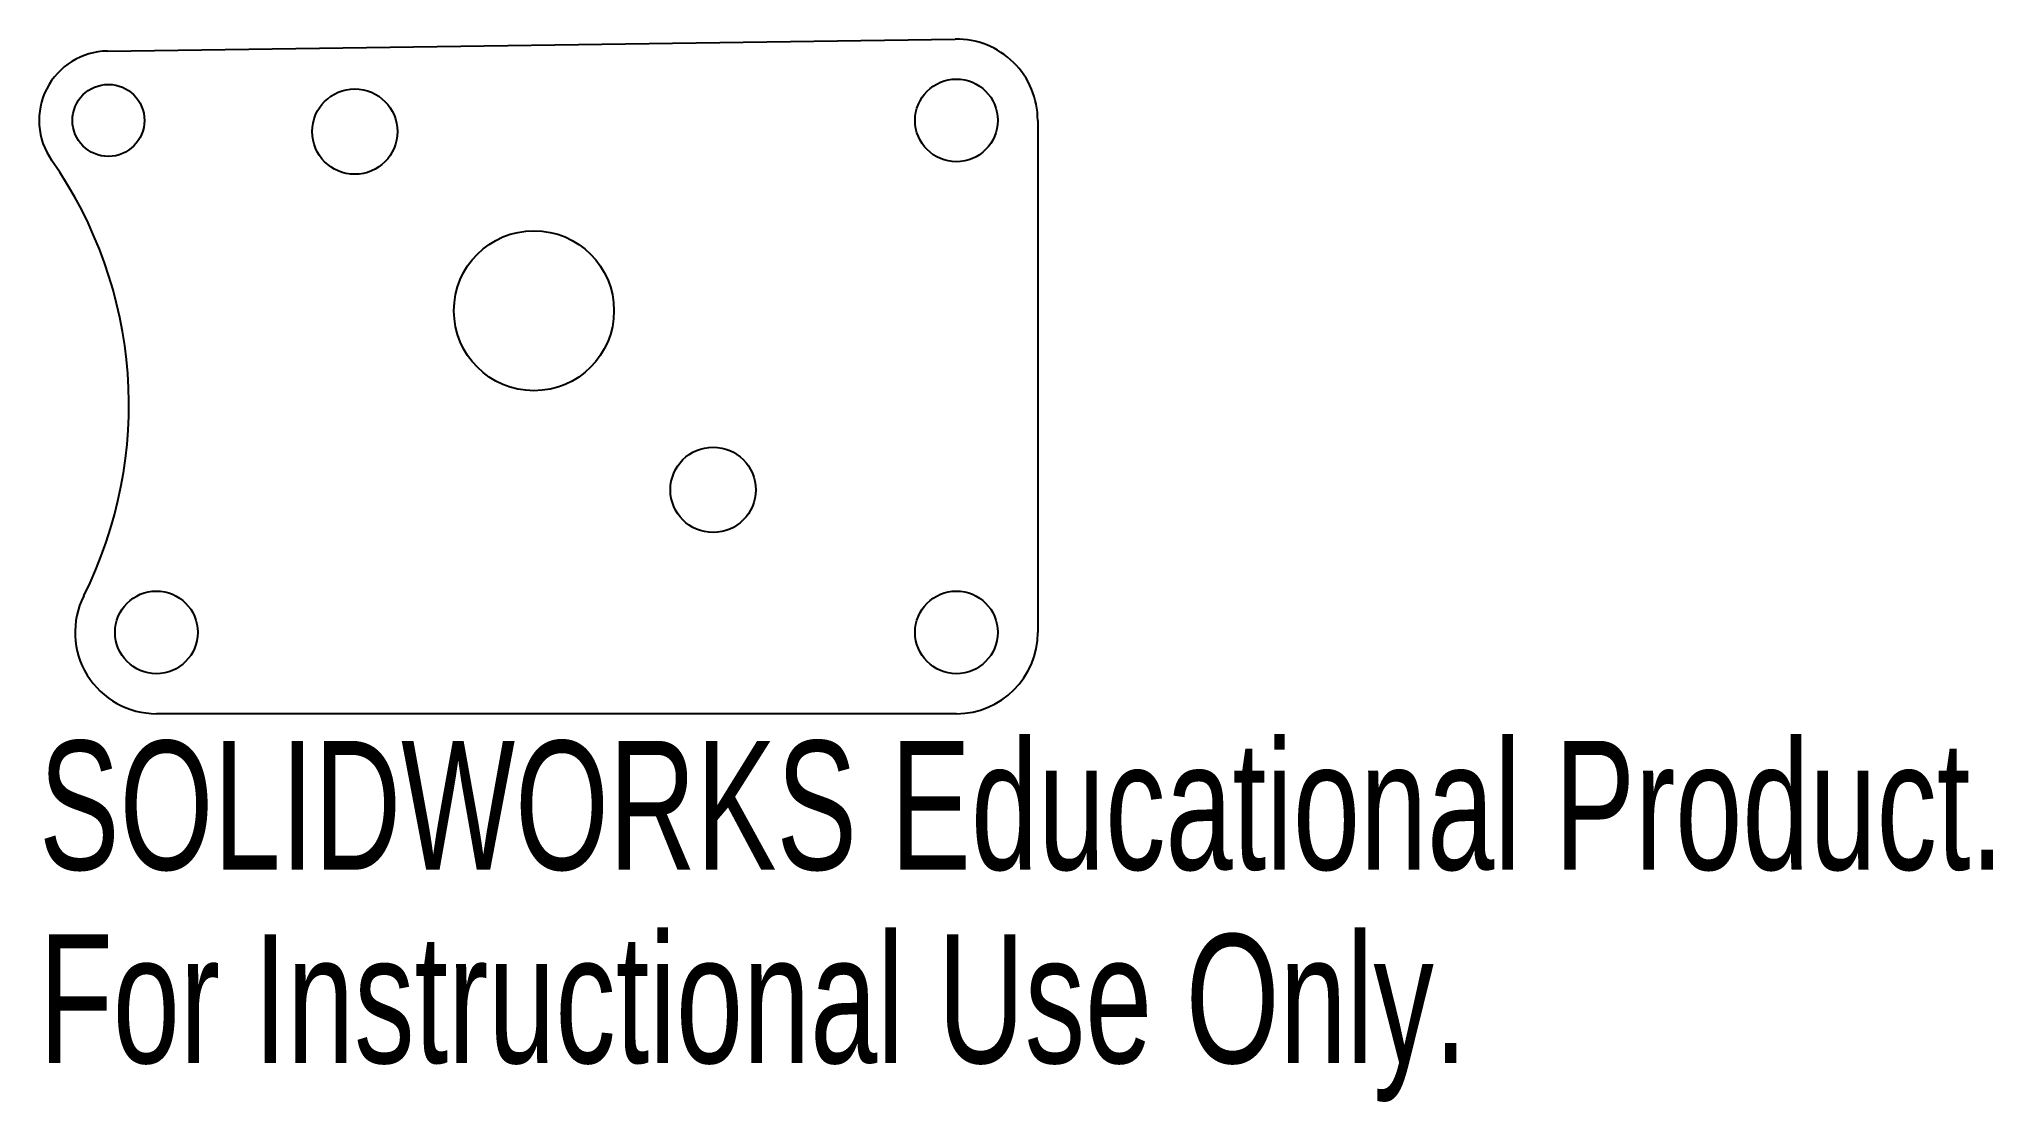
# Model space of a CAD drawing. Header units: millimetres. Extents: x -64.9 to 8.4, y -43 to -3.1.
import ezdxf

# ---------------------------------------------------------------- set-up
doc = ezdxf.new("R2010")
doc.units = ezdxf.units.MM
doc.styles.add('SLDTEXTSTYLE0', font='TXT', dxfattribs={"width": 0.7})

msp = doc.modelspace()

# ---------------------------------------------------------------- linework, layer by layer
at = {"color": 7, "linetype": 'Continuous', "lineweight": 25}
for p, q in [((-62.337, -3.551), (-30.543, -3.101)), ((-27.45, -6.151), (-27.45, -25.351)), ((-30.5, -28.401), (-60.5, -28.401))]:
    msp.add_line(p, q, dxfattribs=at)
for centre, radius in [((-62.3, -6.151), 1.35), ((-53.06, -6.571), 1.6), ((-30.5, -6.151), 1.55), ((-46.342, -13.288), 3), ((-39.625, -20.006), 1.6), ((-60.5, -25.351), 1.55), ((-30.5, -25.351), 1.55)]:
    msp.add_circle(centre, radius, dxfattribs=at)
for centre, radius, start, end in [((-62.3, -6.151), 2.6, 90.81082, 215.01072), ((-30.5, -6.151), 3.05, 0, 90.81082), ((-77.534, -16.822), 16, 333.40398, 35.01072), ((-60.5, -25.351), 3.05, 153.40398, 270), ((-30.5, -25.351), 3.05, 270, 0)]:
    msp.add_arc(centre, radius, start, end, dxfattribs=at)

# ---------------------------------------------------------------- texts
at = {"color": 7, "linetype": 'Continuous', "char_height": 4.83362, "attachment_point": 1, "style": 'SLDTEXTSTYLE0'}
for s, insert in [('SOLIDWORKS Educational Product.', (-64.9, -29.42)), ('For Instructional Use Only.', (-64.9, -36.671))]:
    msp.add_mtext(s, dxfattribs=dict(at, insert=insert))

doc.saveas('drawing.dxf')
